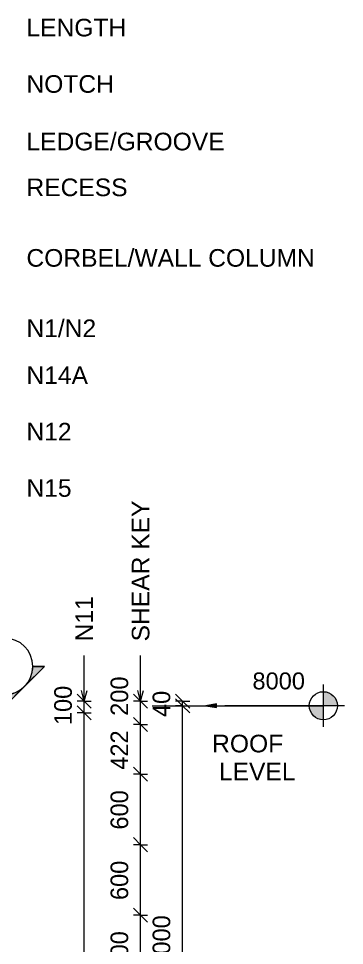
# Model space of a CAD drawing. Header units: millimetres. Extents: x -1213 to 19667, y -2591 to 13692.
# Drawn here: x 8348 to 11126, y 5619 to 13511 of the extents above; entities that cross this region are included whole.
import ezdxf

# ---------------------------------------------------------------- set-up
doc = ezdxf.new("R2010")
doc.units = ezdxf.units.MM
for name, color, linetype, lineweight in [('A-ANNO-DIMS', 211, 'Continuous', 9), ('A-ANNO-DIMS-60', 211, 'Continuous', 9), ('A-DETL-THIN', 151, 'Continuous', 18), ('G-ANNO-DIMS', 111, 'Continuous', 9), ('G-ANNO-SYMB', 111, 'Continuous', 9), ('G-ANNO-TEXT', 231, 'Continuous', 9)]:
    doc.layers.add(name, color=color, linetype=linetype, lineweight=lineweight)
doc.styles.add('Arial_1', font='arial.ttf', dxfattribs={"height": 150})
doc.styles.add('Arial_2', font='arial.ttf', dxfattribs={"height": 144})
doc.styles.add('Nirmala UI Semilight', font='NirmalaS.ttf', dxfattribs={"height": 150})
doc.dimstyles.new('Arrow_Filled_-_2_5_NI_UI', dxfattribs={"dimscale": 304.8, "dimtxt": 157.104592, "dimasz": 0.393701, "dimexe": 0.19685, "dimexo": 0.0625, "dimgap": 0.19685, "dimtad": 1, "dimdec": 4, "dimzin": 0, "dimdsep": 46, "dimtxsty": 'Nirmala UI Semilight', "dimblk1": 'OBLIQUE', "dimblk2": 'OBLIQUE', "dimsah": 1, "dimcen": 0.09, "dimazin": 0, "dimtfac": 1, "dimtdec": 4, "dimtix": 1, "dimtmove": 0, "dimatfit": 3, "dimfxl": 0.19685, "dimfxlon": 1, "dimtvp": 1, "dimtolj": 1, "dimtzin": 0, "dimarcsym": 2})
doc.dimstyles.new('Arrow_Filled_-_2_5_NI_UI_1', dxfattribs={"dimscale": 304.8, "dimtxt": 157.104592, "dimasz": 0.393701, "dimexe": 0.19685, "dimexo": 0.0625, "dimgap": 0.19685, "dimtad": 1, "dimdec": 4, "dimzin": 0, "dimdsep": 46, "dimtxsty": 'Nirmala UI Semilight', "dimblk1": 'OBLIQUE', "dimblk2": 'OBLIQUE', "dimsah": 1, "dimcen": 0.09, "dimazin": 0, "dimtfac": 1, "dimtdec": 4, "dimtix": 1, "dimtmove": 2, "dimatfit": 3, "dimfxl": 0.19685, "dimfxlon": 1, "dimtvp": 1, "dimtolj": 1, "dimtzin": 0, "dimarcsym": 2})

# ---------------------------------------------------------------- blocks, each defined once
blk = doc.blocks.new('Detail View - M_Section Head - Filled SHOP DWG-1002450-Elevation Front')
at = {"layer": 'G-ANNO-SYMB'}
h = blk.add_hatch(color=256, dxfattribs=at)
edge = h.paths.add_edge_path()
edge.add_line((7890.8, -484.4), (7990.2, -484.4))
edge.add_arc((8230.2, -484.4), 240, 180, 225)
edge.add_line((8060.5, -654.1), (7890.8, -484.4))
h = blk.add_hatch(color=256, dxfattribs=at)
edge = h.paths.add_edge_path()
edge.add_line((8569.6, -484.4), (8399.9, -654.1))
edge.add_arc((8230.2, -484.4), 240, 315, 360)
edge.add_line((8470.2, -484.4), (8569.6, -484.4))
h = blk.add_hatch(color=256, dxfattribs=at)
edge = h.paths.add_edge_path()
edge.add_line((8230.2, -823.8), (8060.5, -654.1))
edge.add_arc((8230.2, -484.4), 240, 225, 270)
edge.add_line((8230.2, -724.4), (8230.2, -823.8))
h = blk.add_hatch(color=256, dxfattribs=at)
edge = h.paths.add_edge_path()
edge.add_line((8230.2, -823.8), (8230.2, -724.4))
edge.add_arc((8230.2, -484.4), 240, 270, 315)
edge.add_line((8399.9, -654.1), (8230.2, -823.8))
for p, q in [((8230.2, -823.8), (7890.8, -484.4)), ((7990.2, -484.4), (7890.8, -484.4)), ((7890.8, -484.4), (8060.5, -654.1)), ((7990.2, -484.4), (7890.8, -484.4)), ((8230.2, -823.8), (8569.6, -484.4)), ((8399.9, -654.1), (8569.6, -484.4)), ((8470.2, -484.4), (8569.6, -484.4)), ((8569.6, -484.4), (8470.2, -484.4)), ((8060.5, -654.1), (8230.2, -823.8)), ((8230.2, -823.8), (8399.9, -654.1)), ((8230.2, -724.4), (8230.2, -823.8)), ((8230.2, -823.8), (8230.2, -724.4))]:
    blk.add_line(p, q, dxfattribs=at)
for start, end in [(360, 180), (180, 360), (180, 225), (315, 360), (225, 270), (270, 315)]:
    blk.add_arc((8230.2, -484.4), 240, start, end, dxfattribs=at)
blk = doc.blocks.new('DIMBLOCK78-Elevation Front')
at = {"layer": 'A-ANNO-DIMS-60'}
for p, q in [((9388, 5877.5), (9328, 5937.5)), ((9388, 5877.5), (9328, 5877.5)), ((9388, 5277.5), (9388, 5877.5)), ((9388, 5877.5), (9448, 5817.5)), ((9388, 5877.5), (9448, 5877.5)), ((9388, 5277.5), (9328, 5337.5)), ((9388, 5277.5), (9328, 5277.5)), ((9388, 5277.5), (9448, 5217.5)), ((9388, 5277.5), (9448, 5277.5))]:
    blk.add_line(p, q, dxfattribs=at)
at = {"layer": 'A-ANNO-DIMS-60', "color": 0, "insert": (9132.3, 5406.1), "char_height": 150, "width": 411.328, "attachment_point": 1, "rotation": 90, "line_spacing_factor": 1.142579, "style": 'Nirmala UI Semilight'}
blk.add_mtext('600', dxfattribs=at)
blk = doc.blocks.new('_Oblique')
at = {"color": 0, "linetype": 'ByBlock', "lineweight": -2}
blk.add_line((-0.5, -0.5), (0.5, 0.5), dxfattribs=at)
blk = doc.blocks.new('DIMBLOCK79-Elevation Front')
at = {"layer": 'A-ANNO-DIMS-60'}
for p, q in [((9388, 6477.5), (9328, 6537.5)), ((9388, 6477.5), (9328, 6477.5)), ((9388, 5877.5), (9388, 6477.5)), ((9388, 6477.5), (9448, 6417.5)), ((9388, 6477.5), (9448, 6477.5)), ((9388, 5877.5), (9328, 5937.5)), ((9388, 5877.5), (9328, 5877.5)), ((9388, 5877.5), (9448, 5817.5)), ((9388, 5877.5), (9448, 5877.5))]:
    blk.add_line(p, q, dxfattribs=at)
at = {"layer": 'A-ANNO-DIMS-60', "color": 0, "insert": (9132.3, 6006.1), "char_height": 150, "width": 411.328, "attachment_point": 1, "rotation": 90, "line_spacing_factor": 1.142579, "style": 'Nirmala UI Semilight'}
blk.add_mtext('600', dxfattribs=at)
blk = doc.blocks.new('DIMBLOCK80-Elevation Front')
at = {"layer": 'A-ANNO-DIMS-60'}
for p, q in [((9388, 7077.5), (9328, 7137.5)), ((9388, 7077.5), (9328, 7077.5)), ((9388, 6477.5), (9388, 7077.5)), ((9388, 7077.5), (9448, 7017.5)), ((9388, 7077.5), (9448, 7077.5)), ((9388, 6477.5), (9328, 6537.5)), ((9388, 6477.5), (9328, 6477.5)), ((9388, 6477.5), (9448, 6417.5)), ((9388, 6477.5), (9448, 6477.5))]:
    blk.add_line(p, q, dxfattribs=at)
at = {"layer": 'A-ANNO-DIMS-60', "color": 0, "insert": (9132.3, 6606.1), "char_height": 150, "width": 411.328, "attachment_point": 1, "rotation": 90, "line_spacing_factor": 1.142579, "style": 'Nirmala UI Semilight'}
blk.add_mtext('600', dxfattribs=at)
blk = doc.blocks.new('DIMBLOCK81-Elevation Front')
at = {"layer": 'A-ANNO-DIMS-60'}
for p, q in [((9388, 7500), (9328, 7560)), ((9388, 7500), (9328, 7500)), ((9388, 7077.5), (9388, 7500)), ((9388, 7500), (9448, 7440)), ((9388, 7500), (9448, 7500)), ((9388, 7077.5), (9328, 7137.5)), ((9388, 7077.5), (9328, 7077.5)), ((9388, 7077.5), (9448, 7017.5)), ((9388, 7077.5), (9448, 7077.5))]:
    blk.add_line(p, q, dxfattribs=at)
at = {"layer": 'A-ANNO-DIMS-60', "color": 0, "insert": (9132.3, 7115.9), "char_height": 150, "width": 414.756, "attachment_point": 1, "rotation": 90, "line_spacing_factor": 1.142579, "style": 'Nirmala UI Semilight'}
blk.add_mtext('422', dxfattribs=at)
blk = doc.blocks.new('DIMBLOCK82-Elevation Front')
at = {"layer": 'A-ANNO-DIMS-60'}
for p, q in [((9388, 7700), (9328, 7760)), ((9388, 7700), (9328, 7700)), ((9388, 7500), (9388, 7700)), ((9388, 7700), (9448, 7640)), ((9388, 7700), (9448, 7700)), ((9388, 7500), (9328, 7560)), ((9388, 7500), (9328, 7500)), ((9388, 7500), (9448, 7440)), ((9388, 7500), (9448, 7500))]:
    blk.add_line(p, q, dxfattribs=at)
at = {"layer": 'A-ANNO-DIMS-60', "color": 0, "insert": (9132.3, 7574.8), "char_height": 150, "width": 411.328, "attachment_point": 1, "rotation": 90, "line_spacing_factor": 1.142579, "style": 'Nirmala UI Semilight'}
blk.add_mtext('200', dxfattribs=at)
blk = doc.blocks.new('DIMBLOCK84-Elevation Front')
at = {"layer": 'A-ANNO-DIMS-60'}
for p, q in [((8908, 7600), (8848, 7660)), ((8908, 7600), (8848, 7600)), ((8908, -1295), (8908, 7600)), ((8908, 7600), (8968, 7540)), ((8908, 7600), (8968, 7600)), ((8908, -1295), (8848, -1235)), ((8908, -1295), (8848, -1295)), ((8908, -1295), (8968, -1355)), ((8908, -1295), (8968, -1295))]:
    blk.add_line(p, q, dxfattribs=at)
at = {"layer": 'A-ANNO-DIMS-60', "color": 0, "insert": (8652.3, 2382.7), "char_height": 150, "width": 1847.55, "attachment_point": 1, "rotation": 90, "line_spacing_factor": 1.142579, "style": 'Nirmala UI Semilight'}
blk.add_mtext('T8@200mm C/C', dxfattribs=at)
blk = doc.blocks.new('DIMBLOCK85-Elevation Front')
at = {"layer": 'A-ANNO-DIMS-60'}
for p, q in [((8908, 7700), (8848, 7760)), ((8908, 7700), (8848, 7700)), ((8908, 7600), (8848, 7660)), ((8908, 7600), (8908, 7700)), ((8908, 7700), (8968, 7640)), ((8908, 7700), (8968, 7700)), ((8908, 7600), (8848, 7600)), ((8908, 7600), (8968, 7540)), ((8908, 7600), (8968, 7600))]:
    blk.add_line(p, q, dxfattribs=at)
at = {"layer": 'A-ANNO-DIMS-60', "color": 0, "insert": (8652.3, 7495.8), "char_height": 150, "width": 370.196, "attachment_point": 1, "rotation": 90, "line_spacing_factor": 1.142579, "style": 'Nirmala UI Semilight'}
blk.add_mtext('100', dxfattribs=at)
blk = doc.blocks.new('Spot Elevations - M_Spot Elevation - Target Filled-10609-Elevation Front')
at = {"layer": 'G-ANNO-DIMS'}
h = blk.add_hatch(color=256, dxfattribs=at)
edge = h.paths.add_edge_path()
edge.add_line((10945.6, 7660), (11065.6, 7660))
edge.add_arc((10945.6, 7660), 120, 0, 90)
edge.add_line((10945.6, 7780), (10945.6, 7660))
h = blk.add_hatch(color=256, dxfattribs=at)
edge = h.paths.add_edge_path()
edge.add_line((10945.6, 7660), (10825.6, 7660))
edge.add_arc((10945.6, 7660), 120, 180, 270)
edge.add_line((10945.6, 7540), (10945.6, 7660))
for p, q in [((10945.6, 7480), (10945.6, 7840)), ((11125.6, 7660), (10105.6, 7660))]:
    blk.add_line(p, q, dxfattribs=at)
blk.add_circle((10945.6, 7660), 120, dxfattribs=at)
blk = doc.blocks.new('DIMBLOCK88-Elevation Front')
at = {"layer": 'A-ANNO-DIMS-60'}
for p, q in [((9746.5, 7660), (9686.5, 7720)), ((9746.5, 7660), (9686.5, 7660)), ((9746.5, 3660), (9746.5, 7660)), ((9746.5, 7660), (9806.5, 7600)), ((9746.5, 7660), (9806.5, 7660)), ((9746.5, 3660), (9686.5, 3720)), ((9746.5, 3660), (9686.5, 3660)), ((9746.5, 3660), (9806.5, 3600)), ((9746.5, 3660), (9806.5, 3660))]:
    blk.add_line(p, q, dxfattribs=at)
at = {"layer": 'A-ANNO-DIMS-60', "color": 0, "insert": (9490.8, 5430.1), "char_height": 150, "width": 551.866, "attachment_point": 1, "rotation": 90, "line_spacing_factor": 1.142579, "style": 'Nirmala UI Semilight'}
blk.add_mtext('4000', dxfattribs=at)
blk = doc.blocks.new('DIMBLOCK89-Elevation Front')
at = {"layer": 'A-ANNO-DIMS-60'}
for p, q in [((9746.5, 7700), (9686.5, 7760)), ((9746.5, 7660), (9686.5, 7720)), ((9746.5, 7700), (9686.5, 7700)), ((9746.5, 7660), (9686.5, 7660)), ((9746.5, 7660), (9746.5, 7700)), ((9746.5, 7700), (9806.5, 7640)), ((9746.5, 7700), (9806.5, 7700)), ((9746.5, 7660), (9806.5, 7600)), ((9746.5, 7660), (9806.5, 7660))]:
    blk.add_line(p, q, dxfattribs=at)
at = {"layer": 'A-ANNO-DIMS-60', "color": 0, "insert": (9490.8, 7564.3), "char_height": 150, "width": 277.647, "attachment_point": 1, "rotation": 90, "line_spacing_factor": 1.142579, "style": 'Nirmala UI Semilight'}
blk.add_mtext('40', dxfattribs=at)

msp = doc.modelspace()

# ---------------------------------------------------------------- hatches: boundary and pattern name
at = {"layer": 'G-ANNO-DIMS'}
msp.add_hatch(color=256, dxfattribs=at).paths.add_polyline_path([(9944.05117, 7660), (10034.05117, 7644.13057), (10034.05117, 7675.86943)])

# ---------------------------------------------------------------- linework, layer by layer
at = {"layer": 'A-DETL-THIN'}
msp.add_line((9488.04163, 7660), (10826.56745, 7660), dxfattribs=at)
at = {"layer": 'G-ANNO-DIMS'}
for p, q in [((10034.05117, 7675.86943), (9944.05117, 7660)), ((9944.05117, 7660), (10034.05117, 7644.13057)), ((9944.05117, 7660), (10366.71877, 7660)), ((10034.05117, 7644.13057), (10034.05117, 7675.86943)), ((10366.71877, 7660), (10945.58963, 7660))]:
    msp.add_line(p, q, dxfattribs=at)
at = {"layer": 'G-ANNO-TEXT', "color": 7}
for p, q in [((8908.15985, 7699.86138), (8908.15985, 8088.20553)), ((9388.15985, 7699.86138), (9388.15985, 8088.20553)), ((8908.15985, 7699.86138), (8884.04442, 7789.86138)), ((8908.15985, 7699.86138), (8932.27528, 7789.86138)), ((9388.15985, 7699.86138), (9364.04442, 7789.86138)), ((9388.15985, 7699.86138), (9412.27528, 7789.86138))]:
    msp.add_line(p, q, dxfattribs=at)

# ---------------------------------------------------------------- block references
at = {"layer": 'G-ANNO-DIMS'}
msp.add_blockref('Spot Elevations - M_Spot Elevation - Target Filled-10609-Elevation Front', (0, 0), dxfattribs=at)
at = {"layer": 'G-ANNO-SYMB'}
msp.add_blockref('Detail View - M_Section Head - Filled SHOP DWG-1002450-Elevation Front', (0, 8480), dxfattribs=at)

# ---------------------------------------------------------------- texts
at = {"layer": 'G-ANNO-TEXT', "color": 7, "char_height": 150, "attachment_point": 1, "style": 'Arial_1'}
for s, insert, width in [('LENGTH', (8415.81689, 13509.18979), 1029.36675), ('NOTCH', (8415.81689, 13029.18979), 904.3035), ('LEDGE/GROOVE', (8415.81689, 12539.18979), 2039.493), ('RECESS', (8415.81689, 12149.18979), 1038.987), ('CORBEL/WALL COLUMN', (8415.81689, 11548.4876), 2972.65725), ('N1/N2', (8415.81689, 10949.18979), 716.708625), ('N14A', (8415.81689, 10549.18979), 630.126375), ('N12', (8415.81689, 10069.18979), 461.772), ('N15', (8415.81689, 9589.18979), 461.772), ('ROOF', (9997.93626, 7413.47878), 731.139), (' LEVEL', (9997.93626, 7175.35378), 856.20225)]:
    msp.add_mtext(s, dxfattribs=dict(at, insert=insert, width=width))
at = {"layer": 'G-ANNO-TEXT', "color": 7, "char_height": 150, "attachment_point": 1, "rotation": 90, "style": 'Arial_1'}
for s, insert, width in [('SHEAR KEY', (9313.15985, 8208.20553), 1447.847625), ('N11', (8833.15985, 8208.20553), 461.772)]:
    msp.add_mtext(s, dxfattribs=dict(at, insert=insert, width=width))

# ---------------------------------------------------------------- dimensions: what is measured, and where the dimension line sits
at = {"layer": 'A-ANNO-DIMS'}
dim = msp.add_linear_dim(base=(9388.04163, 7700), p1=(9328.04163, 7500), p2=(9328.04163, 7700), angle=90, dimstyle='Arrow_Filled_-_2_5_NI_UI_1', override={"dimpost": '<>', "dimfxl": 200}, dxfattribs=at)
dim.commit()
dim.dimension.update_dxf_attribs({"geometry": 'DIMBLOCK82-Elevation Front', "text_midpoint": (9232.33848, 7780.46659), "dimtype": 160, "text_rotation": 90})
for base, p1, p2, override, picture, middle in [((8908.04163, 7700), (8848.04163, 7600), (8848.04163, 7700), {"dimpost": '<>', "dimfxl": 100}, 'DIMBLOCK85-Elevation Front', (8770.11276, 7650)), ((9746.54549, 7700), (9686.54549, 7660), (9686.54549, 7700), {"dimpost": '<>', "dimfxl": 40}, 'DIMBLOCK89-Elevation Front', (9609.03503, 7680)), ((9746.54549, 7660), (9686.54549, 3660), (9686.54549, 7660), {"dimpost": '<>', "dimfxl": 4000}, 'DIMBLOCK88-Elevation Front', (9609.03503, 5660)), ((9388.04163, 7500), (9328.04163, 7077.50781), (9328.04163, 7500), {"dimpost": '<>', "dimfxl": 422.492188}, 'DIMBLOCK81-Elevation Front', (9251.7864, 7288.75391)), ((9388.04163, 7077.50781), (9328.04163, 6477.50781), (9328.04163, 7077.50781), {"dimpost": '<>', "dimfxl": 600}, 'DIMBLOCK80-Elevation Front', (9250.47887, 6777.50781)), ((9388.04163, 6477.50781), (9328.04163, 5877.50781), (9328.04163, 6477.50781), {"dimpost": '<>', "dimfxl": 600}, 'DIMBLOCK79-Elevation Front', (9250.47887, 6177.50781)), ((9388.04163, 5877.50781), (9328.04163, 5277.50781), (9328.04163, 5877.50781), {"dimpost": '<>', "dimfxl": 600}, 'DIMBLOCK78-Elevation Front', (9250.47887, 5577.50781))]:
    dim = msp.add_linear_dim(base=base, p1=p1, p2=p2, angle=90, dimstyle='Arrow_Filled_-_2_5_NI_UI', override=override, dxfattribs=at)
    dim.commit()
    dim.dimension.update_dxf_attribs({"geometry": picture, "text_midpoint": middle})
dim = msp.add_linear_dim(base=(8908.04163, 7600), p1=(8848.04163, -1295), p2=(8848.04163, 7600), angle=90, text='T8@200mm C/C', dimstyle='Arrow_Filled_-_2_5_NI_UI', override={"dimpost": '<>', "dimfxl": 8895}, dxfattribs=at)
dim.commit()
dim.dimension.update_dxf_attribs({"geometry": 'DIMBLOCK84-Elevation Front', "text_midpoint": (8759.3387, 3152.5)})

# ---------------------------------------------------------------- next in the draw order: texts
at = {"layer": 'G-ANNO-DIMS', "insert": (10341.27857, 7943.72587), "char_height": 144, "width": 535.9465296, "attachment_point": 1, "line_spacing_factor": 0.941778, "style": 'Arial_2', "bg_fill": 3, "box_fill_scale": 0, "bg_fill_color": 256, "bg_fill_true_color": 3254780160, "bg_fill_transparency": 256}
msp.add_mtext('8000', dxfattribs=at)

doc.saveas('drawing.dxf')
